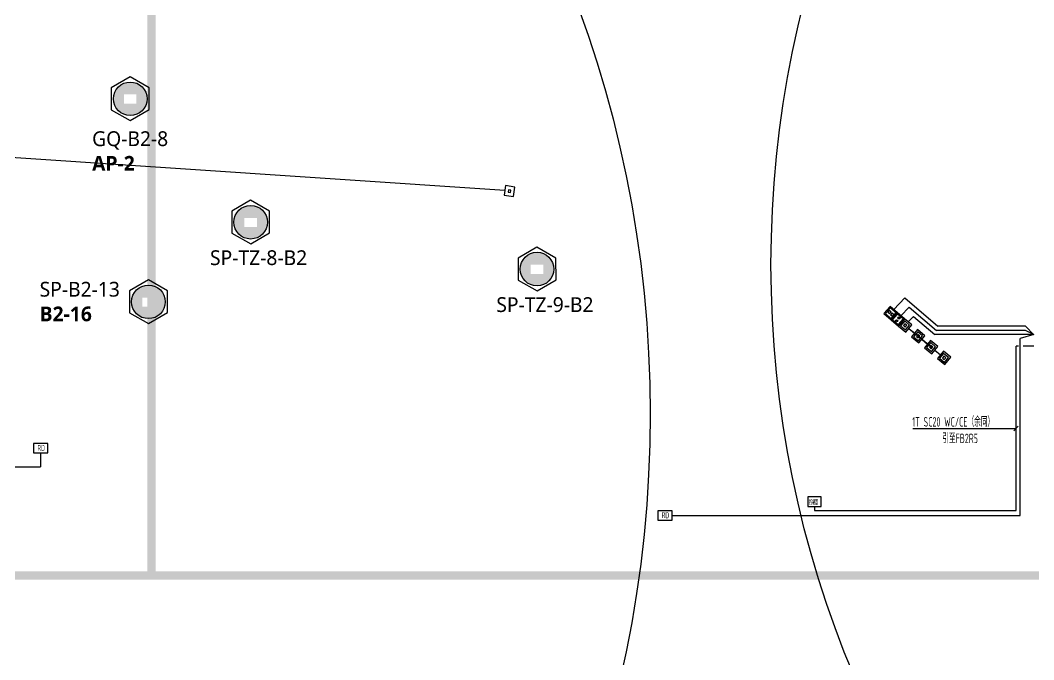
# Model space of a CAD drawing. Extents: x 444086 to 1693832, y -6784 to 371769.
# Drawn here: x 1500922 to 1548860, y 125115 to 155370 of the extents above; entities that cross this region are included whole.
import ezdxf

# ---------------------------------------------------------------- set-up
doc = ezdxf.new("R2010")
doc.units = 0
doc.header["$LTSCALE"] = 1000
doc.header["$MEASUREMENT"] = 0
doc.linetypes.add('SZGX_a-zzgr$0$DASHDOT2', pattern=[6, 3, -1.5, 0, -1.5])
doc.layers.get('0').update_dxf_attribs({"color": 1, "linetype": 'CONTINUOUS'})
for name, color, linetype in [('AP', 7, 'CONTINUOUS'), ('T-BSA TEXT', 7, '485_LINE'), ('T-DIFFUSE', 1, 'CONTINUOUS'), ('T-R-BAS', 11, 'CONTINUOUS'), ('T-R-INTEGRATE', 1, 'CONTINUOUS'), ('T-SYSTEM BLOCK', 4, 'CONTINUOUS'), ('T-TEXT', 7, 'CONTINUOUS'), ('T-TL', 2, 'CONTINUOUS'), ('WALL', 9, 'CONTINUOUS'), ('WIRE-通讯', 4, 'CONTINUOUS')]:
    doc.layers.add(name, color=color, linetype=linetype)
doc.layers.add('Arc_建筑红线', color=8, linetype='CONTINUOUS', lineweight=40)
doc.styles.add('GBSTYLE', font='gbxwxt.shx', dxfattribs={"width": 0.6, "bigfont": 'gbhzfs.shx'})
doc.styles.get("Standard").update_dxf_attribs({"font": 'GBENOR', "bigfont": 'GBCBIG'})
doc.linetypes.add('485_LINE', pattern='A,25.7,-3.58,["485",Standard,S=2.54,R=0,X=-3.2,Y=-1.27],-3.85', length=33.13)

# ---------------------------------------------------------------- blocks, each defined once
blk = doc.blocks.new('$C30311172003108')
at = {"layer": 'T-SYSTEM BLOCK'}
blk.add_lwpolyline([(-0.9, 0), (0.9, 0), (0.9, 1.2), (-0.9, 1.2)], close=True, dxfattribs=at)
at = {"style": 'GBSTYLE', "width": 0.8, "flags": 9}
blk.add_attdef('A', (0, 0), '', height=0.00003, dxfattribs=at)
at = {"layer": 'T-TEXT', "color": 7, "style": 'GBSTYLE', "width": 0.7}
blk.add_text('RD', height=0.75, dxfattribs=at).set_placement((-0.41, 0.26))
blk = doc.blocks.new('A$C78FD1D7B')
at = {"layer": 'T-SYSTEM BLOCK'}
blk.add_lwpolyline([(-300, 0), (300, 0), (300, 400), (-300, 400)], close=True, dxfattribs=at)
at = {"layer": 'T-TEXT', "style": 'GBSTYLE', "width": 0.7}
blk.add_text('RD', height=250, dxfattribs=at).set_placement((-149, 88))
blk = doc.blocks.new('信息发布网络控制器')
at = {"layer": 'T-DIFFUSE'}
for p, q in [((-420, 600), (-420, 0)), ((420, 600), (-420, 600)), ((-420, 0), (420, 0)), ((420, 0), (420, 600))]:
    blk.add_line(p, q, dxfattribs=at)
at = {"layer": 'T-DIFFUSE', "color": 7, "style": 'GBSTYLE', "width": 0.6}
blk.add_text('控制器', height=300, dxfattribs=at).set_placement((-329, 92))
blk = doc.blocks.new('GX1')
at = {"layer": 'T-R-INTEGRATE'}
h = blk.add_hatch(color=256, dxfattribs=at)
edge = h.paths.add_edge_path()
edge.add_arc((137.5, 0), 50, 0, 360)
h = blk.add_hatch(color=256, dxfattribs=at)
edge = h.paths.add_edge_path()
edge.add_arc((312.5, 0), 50, 0, 360)
for p, q in [((450, 225), (0, 225)), ((0, 225), (0, -225)), ((400, 175), (50, 175)), ((50, 175), (50, -175)), ((400, -175), (400, 175)), ((450, -225), (450, 225)), ((0, -225), (450, -225)), ((50, -175), (400, -175))]:
    blk.add_line(p, q, dxfattribs=at)
for centre in [(137.5, 0), (312.5, 0)]:
    blk.add_circle(centre, 50, dxfattribs=at)
blk = doc.blocks.new('单口数据点')
at = {"layer": 'T-SYSTEM BLOCK'}
for points in [[(148816, -13376), (149116, -13376), (149116, -13076), (148816, -13076)], [(148929, -13263), (149004, -13263), (149004, -13188), (148929, -13188)]]:
    blk.add_lwpolyline(points, close=True, dxfattribs=at)
blk = doc.blocks.new('T-1DD')
at = {"layer": 'T-SYSTEM BLOCK'}
for points in [[(0, 0), (300, 0), (300, 300), (0, 300)], [(50, 50), (250, 50), (250, 250), (50, 250)], [(113, 113), (187, 113), (187, 187), (113, 187)]]:
    blk.add_lwpolyline(points, close=True, dxfattribs=at)
blk = doc.blocks.new('T-D2T')
at = {"layer": 'T-SYSTEM BLOCK'}
for points in [[(0, 0), (450, 0), (450, 450), (0, 450)], [(50, 50), (400, 50), (400, 400), (50, 400)], [(87, 169), (199, 169), (199, 281), (87, 281)], [(271, 169), (383, 169), (383, 281), (271, 281)]]:
    blk.add_lwpolyline(points, close=True, dxfattribs=at)

msp = doc.modelspace()

# ---------------------------------------------------------------- hatches: boundary and pattern name
at = {"layer": 'WALL', "linetype": 'ByBlock'}
h = msp.add_hatch(dxfattribs=at)
h.set_pattern_fill('ESCHER', color=3)
h.set_pattern_definition([(60, (-1371123.256, -2250112.643), (-30.47999999, -7e-09), [27.94, -2.54]), (180, (-1371123.256, -2250112.643), (15.24, -26.3964543), [27.94, -2.54]), (300, (-1371123.256, -2250112.643), (30.47999999, -7e-09), [27.94, -2.54]), (60, (-1371120.716, -2250112.643), (-30.47999999, -7e-09), [5.08, -25.4]), (300, (-1371120.716, -2250112.643), (30.47999999, -7e-09), [5.08, -25.4]), (60, (-1371124.526, -2250110.443), (-30.47999999, -7e-09), [5.08, -25.4]), (180, (-1371124.526, -2250110.443), (15.24, -26.3964543), [5.08, -25.4]), (300, (-1371124.526, -2250114.842), (30.47999999, -7e-09), [5.08, -25.4]), (180, (-1371124.526, -2250114.842), (15.24, -26.3964543), [5.08, -25.4]), (60, (-1371133.416, -2250112.643), (-30.47999999, -7e-09), [5.08, -25.4]), (300, (-1371133.416, -2250112.643), (30.47999999, -7e-09), [5.08, -25.4]), (60, (-1371118.176, -2250121.442), (-30.47999999, -7e-09), [5.08, -25.4]), (180, (-1371118.176, -2250121.442), (15.24, -26.3964543), [5.08, -25.4]), (300, (-1371118.176, -2250103.844), (30.47999999, -7e-09), [5.08, -25.4]), (180, (-1371118.176, -2250103.844), (15.24, -26.3964543), [5.08, -25.4]), (0, (-1371118.176, -2250108.243), (-15.24, 26.3964543), [17.78, -12.7]), (0, (-1371118.176, -2250117.042), (-15.24, 26.3964543), [17.78, -12.7]), (120, (-1371121.986, -2250106.044), (-30.47999999, 7e-09), [17.78, -12.7]), (120, (-1371129.606, -2250110.443), (-30.47999999, 7e-09), [17.78, -12.7]), (240, (-1371129.606, -2250114.842), (15.23999999, -26.3964543), [17.78, -12.7]), (240, (-1371121.986, -2250119.242), (15.23999999, -26.3964543), [17.78, -12.7])])
h.paths.add_polyline_path([(1505329, 151653, 1), (1506920, 151653, 1)])
h.paths.add_polyline_path([(1506419, 151858), (1506419, 151424), (1505831, 151424), (1505831, 151858)], flags=16)
h = msp.add_hatch(dxfattribs=at)
h.set_pattern_fill('ESCHER', color=1)
h.set_pattern_definition([(60, (-1365427.52, -2255948.81), (-30.47999999, -7e-09), [27.94, -2.54]), (180, (-1365427.52, -2255948.81), (15.24, -26.3964543), [27.94, -2.54]), (300, (-1365427.52, -2255948.81), (30.47999999, -7e-09), [27.94, -2.54]), (60, (-1365424.98, -2255948.81), (-30.47999999, -7e-09), [5.08, -25.4]), (300, (-1365424.98, -2255948.81), (30.47999999, -7e-09), [5.08, -25.4]), (60, (-1365428.79, -2255946.61), (-30.47999999, -7e-09), [5.08, -25.4]), (180, (-1365428.79, -2255946.61), (15.24, -26.3964543), [5.08, -25.4]), (300, (-1365428.79, -2255951.01), (30.47999999, -7e-09), [5.08, -25.4]), (180, (-1365428.79, -2255951.01), (15.24, -26.3964543), [5.08, -25.4]), (60, (-1365437.68, -2255948.81), (-30.47999999, -7e-09), [5.08, -25.4]), (300, (-1365437.68, -2255948.81), (30.47999999, -7e-09), [5.08, -25.4]), (60, (-1365422.44, -2255957.61), (-30.47999999, -7e-09), [5.08, -25.4]), (180, (-1365422.44, -2255957.61), (15.24, -26.3964543), [5.08, -25.4]), (300, (-1365422.44, -2255940.012), (30.47999999, -7e-09), [5.08, -25.4]), (180, (-1365422.44, -2255940.012), (15.24, -26.3964543), [5.08, -25.4]), (0, (-1365422.44, -2255944.41), (-15.24, 26.3964543), [17.78, -12.7]), (0, (-1365422.44, -2255953.21), (-15.24, 26.3964543), [17.78, -12.7]), (120, (-1365426.25, -2255942.21), (-30.47999999, 7e-09), [17.78, -12.7]), (120, (-1365433.87, -2255946.61), (-30.47999999, 7e-09), [17.78, -12.7]), (240, (-1365433.87, -2255951.01), (15.23999999, -26.3964543), [17.78, -12.7]), (240, (-1365426.25, -2255955.41), (15.23999999, -26.3964543), [17.78, -12.7])])
h.paths.add_polyline_path([(1511024, 145817, 1), (1512616, 145817, 1)])
h.paths.add_polyline_path([(1512115, 146022), (1512115, 145588), (1511527, 145588), (1511527, 146022)], flags=16)
h = msp.add_hatch(dxfattribs=at)
h.set_pattern_fill('ESCHER', color=1)
h.set_pattern_definition([(60, (-1351883.02, -2258169.31), (-30.47999999, -7e-09), [27.94, -2.54]), (180, (-1351883.02, -2258169.31), (15.24, -26.3964543), [27.94, -2.54]), (300, (-1351883.02, -2258169.31), (30.47999999, -7e-09), [27.94, -2.54]), (60, (-1351880.48, -2258169.31), (-30.47999999, -7e-09), [5.08, -25.4]), (300, (-1351880.48, -2258169.31), (30.47999999, -7e-09), [5.08, -25.4]), (60, (-1351884.29, -2258167.11), (-30.47999999, -7e-09), [5.08, -25.4]), (180, (-1351884.29, -2258167.11), (15.24, -26.3964543), [5.08, -25.4]), (300, (-1351884.29, -2258171.51), (30.47999999, -7e-09), [5.08, -25.4]), (180, (-1351884.29, -2258171.51), (15.24, -26.3964543), [5.08, -25.4]), (60, (-1351893.18, -2258169.31), (-30.47999999, -7e-09), [5.08, -25.4]), (300, (-1351893.18, -2258169.31), (30.47999999, -7e-09), [5.08, -25.4]), (60, (-1351877.94, -2258178.11), (-30.47999999, -7e-09), [5.08, -25.4]), (180, (-1351877.94, -2258178.11), (15.24, -26.3964543), [5.08, -25.4]), (300, (-1351877.94, -2258160.512), (30.47999999, -7e-09), [5.08, -25.4]), (180, (-1351877.94, -2258160.512), (15.24, -26.3964543), [5.08, -25.4]), (0, (-1351877.94, -2258164.91), (-15.24, 26.3964543), [17.78, -12.7]), (0, (-1351877.94, -2258173.71), (-15.24, 26.3964543), [17.78, -12.7]), (120, (-1351881.75, -2258162.71), (-30.47999999, 7e-09), [17.78, -12.7]), (120, (-1351889.37, -2258167.11), (-30.47999999, 7e-09), [17.78, -12.7]), (240, (-1351889.37, -2258171.51), (15.23999999, -26.3964543), [17.78, -12.7]), (240, (-1351881.75, -2258175.91), (15.23999999, -26.3964543), [17.78, -12.7])])
h.paths.add_polyline_path([(1524569, 143597, 1), (1526161, 143597, 1)])
h.paths.add_polyline_path([(1525659, 143802), (1525659, 143367), (1525071, 143367), (1525071, 143802)], flags=16)
h = msp.add_hatch(dxfattribs=at)
h.set_pattern_fill('ESCHER', color=3)
h.set_pattern_definition([(60, (-1370260.842, -2259718.156), (-30.47999999, -7e-09), [27.94, -2.54]), (180, (-1370260.842, -2259718.156), (15.24, -26.3964543), [27.94, -2.54]), (300, (-1370260.842, -2259718.156), (30.47999999, -7e-09), [27.94, -2.54]), (60, (-1370258.302, -2259718.156), (-30.47999999, -7e-09), [5.08, -25.4]), (300, (-1370258.302, -2259718.156), (30.47999999, -7e-09), [5.08, -25.4]), (60, (-1370262.112, -2259715.956), (-30.47999999, -7e-09), [5.08, -25.4]), (180, (-1370262.112, -2259715.956), (15.24, -26.3964543), [5.08, -25.4]), (300, (-1370262.112, -2259720.355), (30.47999999, -7e-09), [5.08, -25.4]), (180, (-1370262.112, -2259720.355), (15.24, -26.3964543), [5.08, -25.4]), (60, (-1370271.002, -2259718.156), (-30.47999999, -7e-09), [5.08, -25.4]), (300, (-1370271.002, -2259718.156), (30.47999999, -7e-09), [5.08, -25.4]), (60, (-1370255.762, -2259726.954), (-30.47999999, -7e-09), [5.08, -25.4]), (180, (-1370255.762, -2259726.954), (15.24, -26.3964543), [5.08, -25.4]), (300, (-1370255.762, -2259709.357), (30.47999999, -7e-09), [5.08, -25.4]), (180, (-1370255.762, -2259709.357), (15.24, -26.3964543), [5.08, -25.4]), (0, (-1370255.762, -2259713.756), (-15.24, 26.3964543), [17.78, -12.7]), (0, (-1370255.762, -2259722.555), (-15.24, 26.3964543), [17.78, -12.7]), (120, (-1370259.572, -2259711.557), (-30.47999999, 7e-09), [17.78, -12.7]), (120, (-1370267.192, -2259715.956), (-30.47999999, 7e-09), [17.78, -12.7]), (240, (-1370267.192, -2259720.355), (15.23999999, -26.3964543), [17.78, -12.7]), (240, (-1370259.572, -2259724.755), (15.23999999, -26.3964543), [17.78, -12.7])])
h.paths.add_polyline_path([(1506191, 142048, 1), (1507783, 142048, 1)])
h.paths.add_polyline_path([(1507281, 142253), (1507281, 141818), (1506693, 141818), (1506693, 142253)], flags=16)

# ---------------------------------------------------------------- linework, layer by layer
at = {"layer": 'Arc_建筑红线', "color": 20, "linetype": 'SZGX_a-zzgr$0$DASHDOT2', "ltscale": 0.2, "const_width": 400}
msp.add_lwpolyline([(1507132, 303600), (1515132, 311600), (1532552, 311600), (1532552, 325060), (1380092, 325060), (1380092, 311600), (1261882, 311600), (1260632, 309100), (1260632, 224070), (1365922, 224070), (1365922, 129100), (1507132, 129100), (1507132, 303600)], dxfattribs=at)
msp.add_lwpolyline([(1507132, 303600), (1515132, 311600), (1689632, 311600), (1693632, 307876), (1693632, 298599), (1638632, 298599), (1638632, 222099), (1653632, 222099), (1653632, 129100), (1507132, 129100)], close=True, dxfattribs=at)
at = {"layer": 'T-BSA TEXT', "linetype": 'ByBlock'}
for p, q in [((1547919, 135952, 0), (1548131, 136164, 0)), ((1543135, 136058, 0), (1548025, 136058, 0))]:
    msp.add_line(p, q, dxfattribs=at)
at = {"layer": 'T-R-INTEGRATE'}
for p, q in [((1542241, 141680, 0), (1542761, 142233, 0)), ((1542761, 142233, 0), (1544331, 140895, 0)), ((1548469, 140895, 0), (1544331, 140895, 0)), ((1548469, 140895, 0), (1548860, 140494, 0))]:
    msp.add_line(p, q, dxfattribs=at)
at = {"layer": 'T-R-INTEGRATE', "color": 4}
for p, q in [((1542576, 141392, 0), (1542973, 141789, 0)), ((1542973, 141789), (1544258, 140695, 0)), ((1542920, 141104, 0), (1543173, 141357)), ((1543173, 141357), (1544184, 140495, 0)), ((1548860, 140495, 0), (1544184, 140495, 0)), ((1548469, 140695, 0), (1544258, 140695, 0)), ((1548860, 140495, 0), (1548225, 140311, 0)), ((1548860, 140495, 0), (1548469, 140695, 0)), ((1548225, 131938, 0), (1548225, 140311, 0)), ((1548025, 132171, 0), (1548025, 139945, 0)), ((1548143, 139945, 0), (1548025, 139945, 0)), ((1548860, 139945, 0), (1548368, 139945, 0)), ((1501886, 134900), (1501886, 134249)), ((1492425, 134249, 0), (1501886, 134249, 0)), ((1538494, 132371, 0), (1538494, 132171, 0)), ((1531761, 131938, 0), (1548225, 131938, 0)), ((1538494, 132171, 0), (1548025, 132171, 0))]:
    msp.add_line(p, q, dxfattribs=at)
at = {"layer": 'T-R-INTEGRATE', "elevation": 0}
msp.add_lwpolyline([(1523842, 147323), (1499521, 148944), (1490925, 150455), (1483959, 151678), (1483959, 154215)], dxfattribs=at)
at = {"layer": 'T-R-INTEGRATE'}
for centre, radius in [((1586432, 143810), 50000), ((1474876, 136748), 55842)]:
    msp.add_circle(centre, radius, dxfattribs=at)
at = {"layer": 'T-SYSTEM BLOCK'}
for p, q in [((1542945, 140784, 0), (1543217, 140563, 0)), ((1543575, 140265, 0), (1543832, 140051, 0)), ((1544178, 139763, 0), (1544446, 139539, 0))]:
    msp.add_line(p, q, dxfattribs=at)
at = {"layer": 'T-SYSTEM BLOCK', "elevation": 0}
msp.add_lwpolyline([(1544066, 139855), (1543083, 140675)], dxfattribs=at)
at = {"layer": 'WALL', "color": 3, "linetype": 'ByBlock'}
for points in [[(1507022, 151143), (1507020, 152178), (1506122, 152694), (1505226, 152174), (1505229, 151138), (1506127, 150623)], [(1507885, 141537), (1507882, 142573), (1506984, 143088), (1506088, 142568), (1506091, 141533), (1506989, 141017)]]:
    msp.add_lwpolyline(points, close=True, dxfattribs=at)
at = {"layer": 'WALL', "color": 1, "linetype": 'ByBlock'}
for points in [[(1512718, 145306), (1512716, 146342), (1511817, 146858), (1510922, 146338), (1510924, 145302), (1511823, 144786)], [(1526263, 143086), (1526260, 144122), (1525362, 144637), (1524466, 144117), (1524469, 143081), (1525367, 142566)]]:
    msp.add_lwpolyline(points, close=True, dxfattribs=at)
at = {"layer": 'WALL', "color": 3, "linetype": 'ByBlock'}
for centre in [(1506124, 151653), (1506987, 142048)]:
    msp.add_circle(centre, 796, dxfattribs=at)
at = {"layer": 'WALL', "color": 1, "linetype": 'ByBlock'}
for centre in [(1511820, 145817), (1525365, 143597)]:
    msp.add_circle(centre, 796, dxfattribs=at)

# ---------------------------------------------------------------- block references
at = {"layer": 'T-DIFFUSE', "ltscale": 0.1, "xscale": 0.75, "yscale": 0.75, "zscale": 0.75}
msp.add_blockref('信息发布网络控制器', (1538494, 132371, 0), dxfattribs=at)
at = {"layer": 'T-R-BAS', "xscale": 1.500000000111601, "yscale": 1.500000000111601, "zscale": 1.500000000111601, "rotation": 320.1776818057675}
for p in [(1542459, 140903, 0), (1543073, 140390, 0), (1543688, 139878, 0), (1544302, 139366, 0)]:
    msp.add_blockref('T-1DD', p, dxfattribs=at)
at = {"layer": 'T-R-INTEGRATE', "xscale": 0.9982000000000113, "yscale": 0.9982000000000113, "zscale": 0.9982000000000113, "rotation": 230.1776818057523}
msp.add_blockref('GX1', (1542575, 141392, 0), dxfattribs=at)
at = {"layer": 'T-SYSTEM BLOCK', "xscale": 1.5, "yscale": 1.5, "zscale": 1.5, "rotation": 351.0050446816158}
msp.add_blockref('单口数据点', (1306464, 201818, 0), dxfattribs=at)
at = {"layer": 'T-TL', "linetype": 'ByBlock', "xscale": 0.9981999999950117, "yscale": 0.9981999999950117, "zscale": 0.9981999999950117, "rotation": 318.2946936616309}
msp.add_blockref('T-D2T', (1541775, 141494, 0), dxfattribs=at)
at = {"layer": 'WIRE-通讯'}
for name, p, xscale, yscale, zscale in [('$C30311172003108', (1501886, 134900), 375, 375, 375), ('A$C78FD1D7B', (1531424, 131713, 0), 1.125, 1.125, 1.125)]:
    msp.add_blockref(name, p, dxfattribs=dict(at, xscale=xscale, yscale=yscale, zscale=zscale))

# ---------------------------------------------------------------- texts
at = {"layer": 'AP', "color": 3, "char_height": 700, "attachment_point": 1}
for s, insert in [('{\\fMicrosoft YaHei|b0|i0|c134|p34;GQ-B2-8\\P\\fMicrosoft YaHei|b1|i0|c134|p34;\\C1;AP-2}', (1504321, 150117)), ('{\\fMicrosoft YaHei|b0|i0|c134|p34;SP-B2-13\\P\\fMicrosoft YaHei|b1|i0|c134|p34;\\C1;B2-16}', (1501837, 142994))]:
    msp.add_mtext_dynamic_manual_height_columns(s, width=3644.11, gutter_width=12.5, heights=[0], dxfattribs=dict(at, insert=insert))
at = {"layer": 'AP', "color": 1, "char_height": 700, "attachment_point": 1}
for s, insert in [('{\\fMicrosoft YaHei|b0|i0|c134|p34;SP-TZ-8-B2}', (1509896, 144487)), ('{\\fMicrosoft YaHei|b0|i0|c134|p34;SP-TZ-9-B2}', (1523440, 142267))]:
    msp.add_mtext_dynamic_manual_height_columns(s, width=3644.11, gutter_width=12.5, heights=[0], dxfattribs=dict(at, insert=insert))
at = {"layer": 'T-BSA TEXT', "linetype": 'ByBlock', "style": 'GBSTYLE', "width": 0.7}
for s, p in [('1T SC20 WC/CE（余同）', (1543117, 136144, 0)), ('引至FB2R5', (1544535, 135363, 0))]:
    msp.add_text(s, height=450, dxfattribs=at).set_placement(p)

doc.saveas('drawing.dxf')
